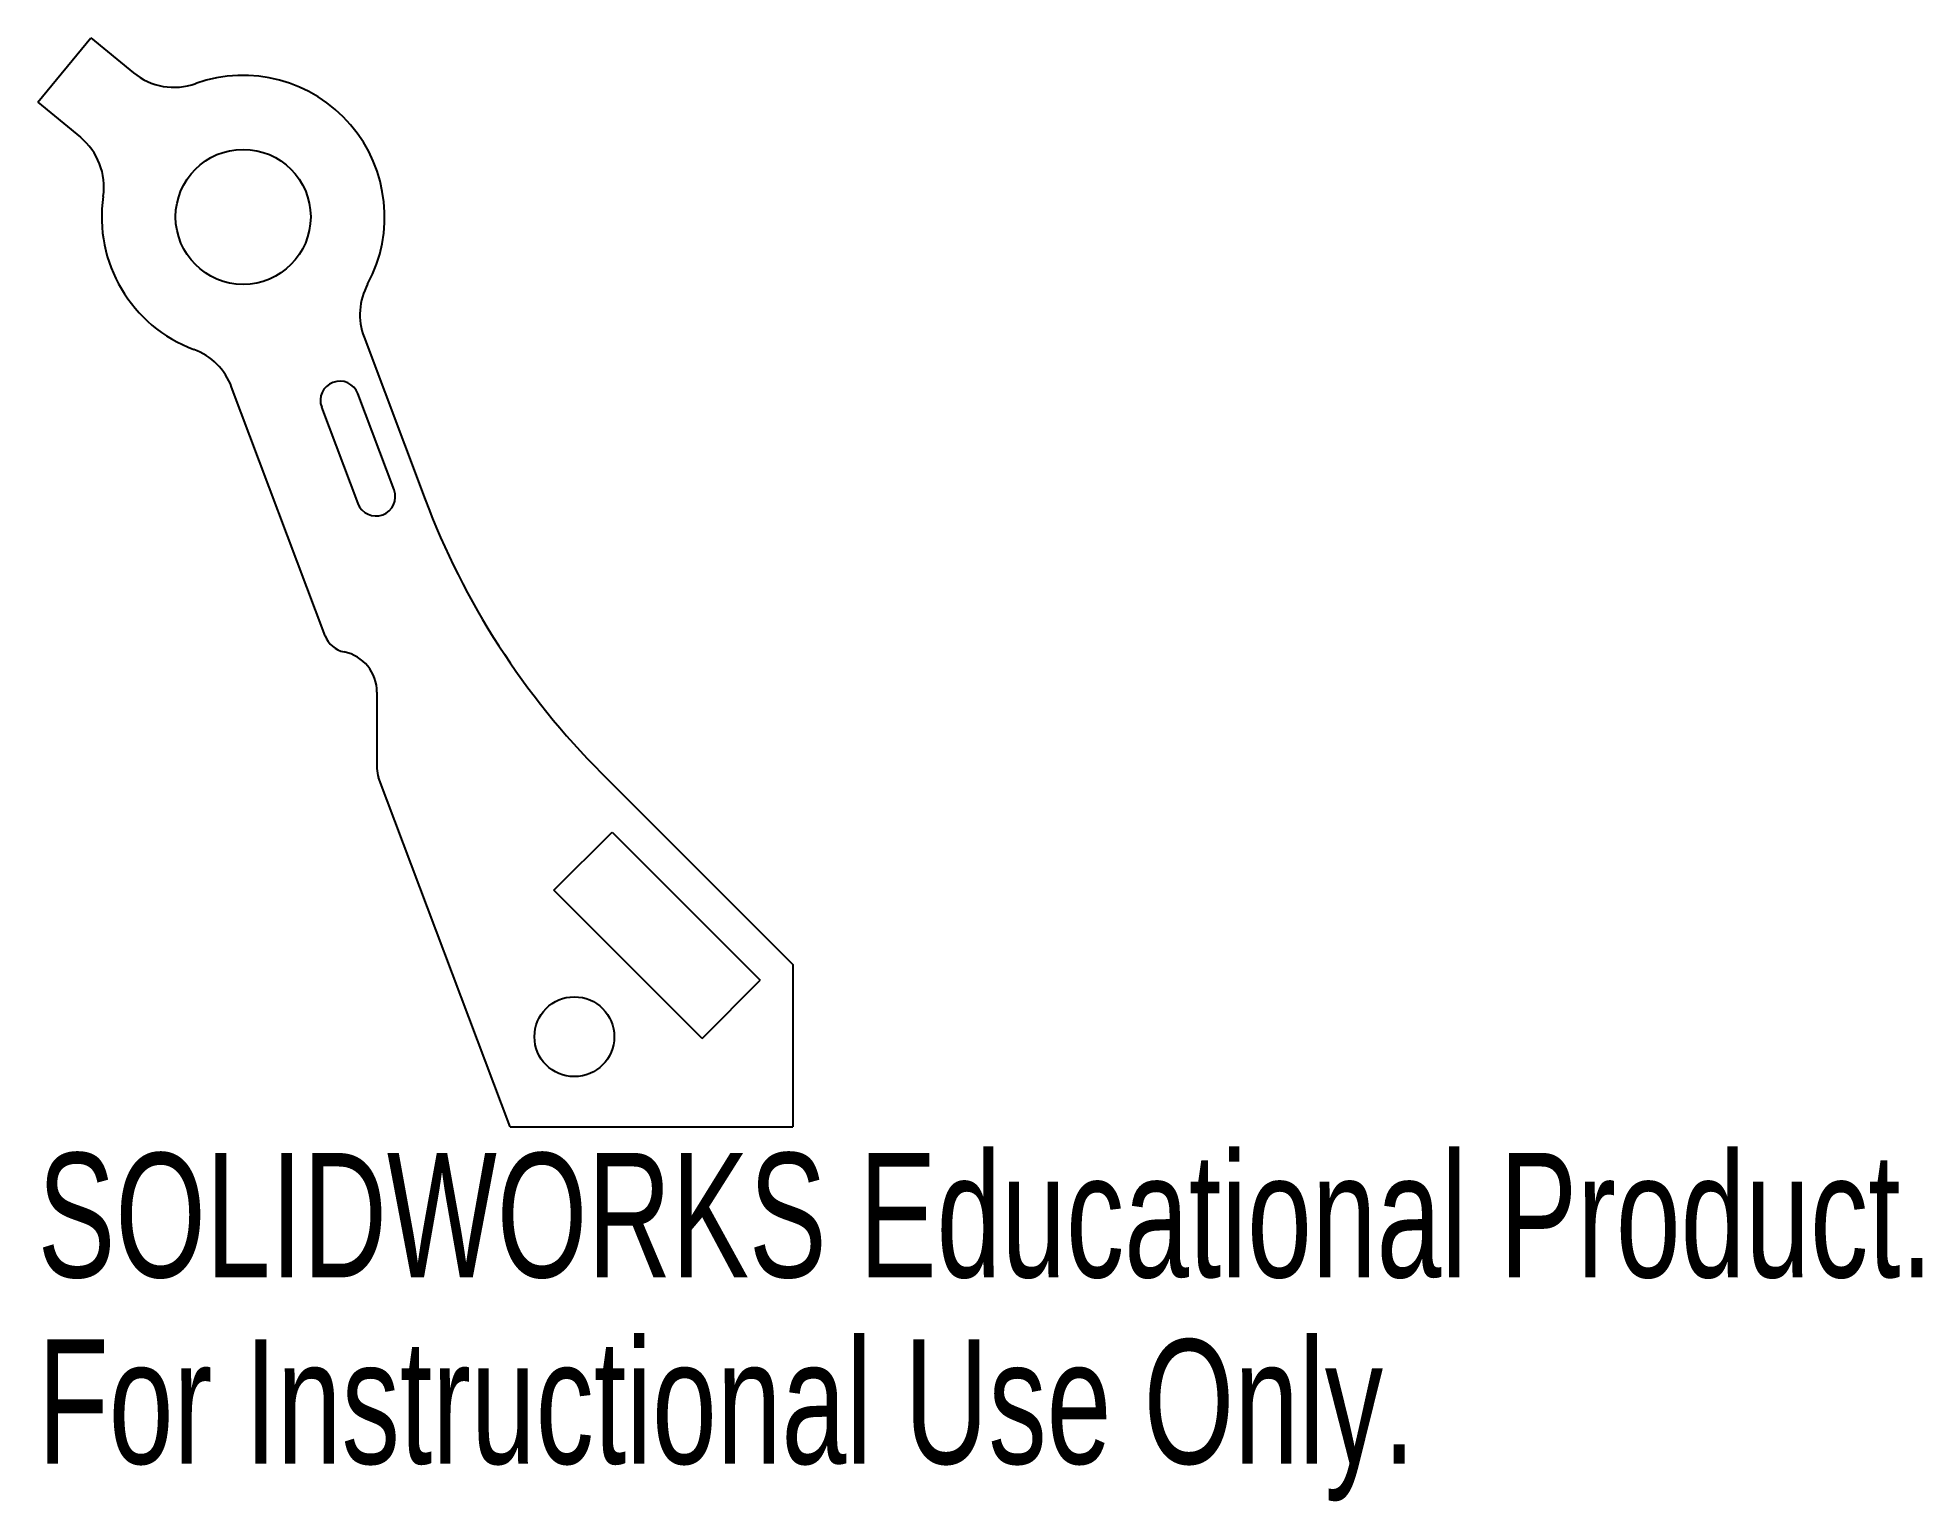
# Model space of a CAD drawing. Header units: millimetres. Extents: x -18.4 to 54.9, y -14.6 to 42.3.
import ezdxf

# ---------------------------------------------------------------- set-up
doc = ezdxf.new("R2010")
doc.units = ezdxf.units.MM
doc.styles.add('SLDTEXTSTYLE0', font='TXT', dxfattribs={"width": 0.7})

msp = doc.modelspace()

# ---------------------------------------------------------------- linework, layer by layer
at = {"color": 7, "linetype": 'Continuous', "lineweight": 25}
for p, q in [((-18.364, 39.825), (-16.302, 42.337)), ((-16.302, 42.337), (-14.644, 40.976)), ((-18.364, 39.825), (-16.705, 38.464)), ((-5.676, 30.691), (-3.303, 24.388)), ((-7.185, 19.087), (-10.823, 28.754)), ((-7.324, 27.973), (-5.915, 24.229)), ((-4.511, 24.758), (-5.92, 28.501)), ((-5.173, 16.893), (-5.173, 13.925)), ((0, 0), (-5.109, 13.573)), ((3.56, 13.743), (11, 6.304)), ((1.702, 9.192), (3.964, 11.455)), ((3.964, 11.455), (9.727, 5.692)), ((7.464, 3.429), (1.702, 9.192)), ((11, 6.304), (11, 0)), ((7.464, 3.429), (9.727, 5.692)), ((0, 0), (11, 0))]:
    msp.add_line(p, q, dxfattribs=at)
for centre, radius in [((-10.376, 35.372), 2.625), ((2.5, 3.5), 1.55)]:
    msp.add_circle(centre, radius, dxfattribs=at)
for centre, radius, start, end in [((-13.058, 42.909), 2.5, 230.62664, 289.5874), ((-10.376, 35.372), 5.5, 331.64114, 109.5874), ((-18.291, 36.532), 2.5, 351.66588, 50.62664), ((-10.376, 35.372), 5.5, 171.66588, 249.61214), ((-3.336, 31.572), 2.5, 151.64114, 200.62664), ((-13.163, 27.873), 2.5, 20.62664, 69.61214), ((-6.622, 28.237), 0.75, 20.62664, 200.62664), ((-5.213, 24.493), 0.75, 200.62664, 20.62664), ((24.774, 34.957), 30, 200.62664, 225), ((-6.249, 19.44), 1, 200.62664, 258.36717), ((-6.773, 16.893), 1.6, 0, 78.36717), ((-4.173, 13.925), 1, 180, 200.62664)]:
    msp.add_arc(centre, radius, start, end, dxfattribs=at)

# ---------------------------------------------------------------- texts
at = {"color": 7, "linetype": 'Continuous', "char_height": 4.83362, "attachment_point": 1, "style": 'SLDTEXTSTYLE0'}
for s, insert in [('SOLIDWORKS Educational Product.', (-18.364, -1.02)), ('For Instructional Use Only.', (-18.364, -8.27))]:
    msp.add_mtext(s, dxfattribs=dict(at, insert=insert))

doc.saveas('drawing.dxf')
